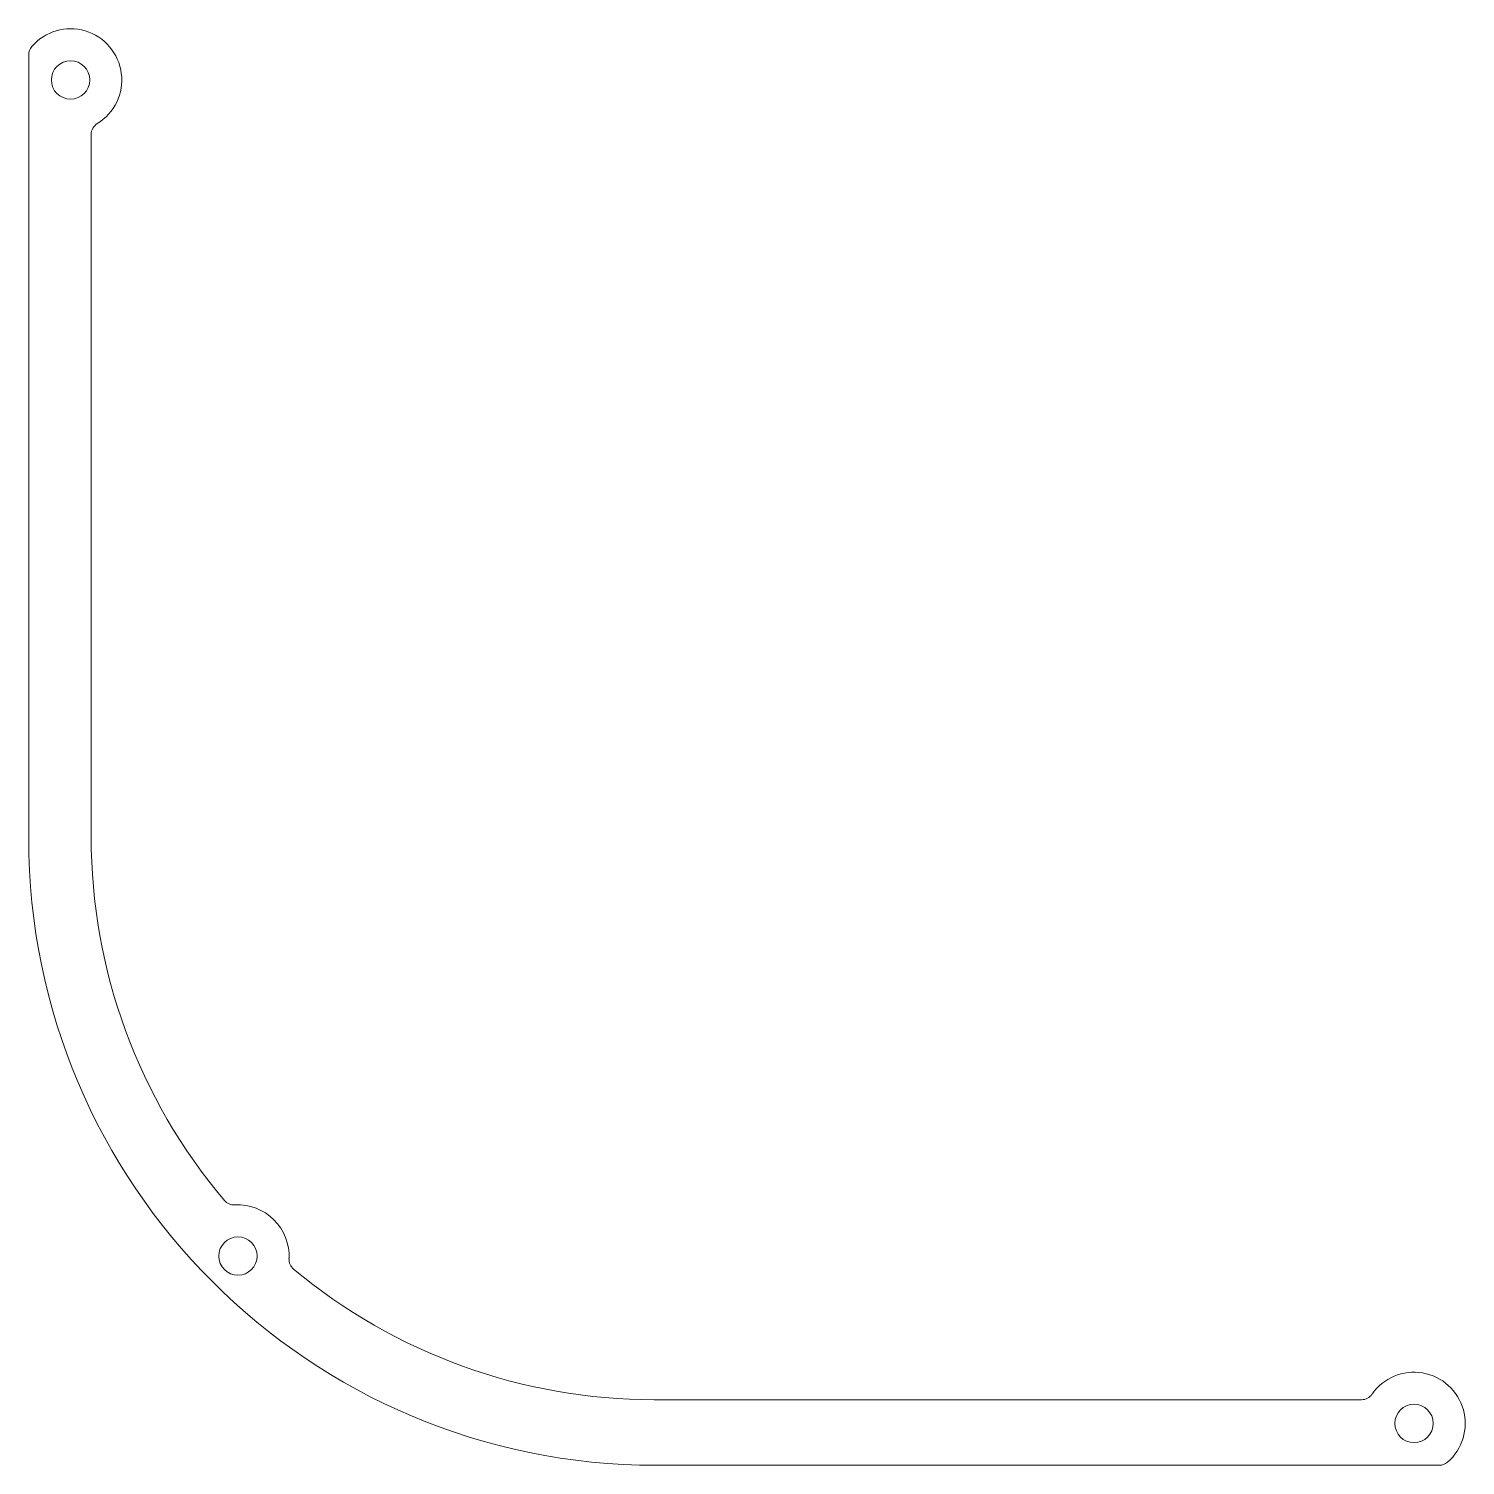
# Model space of a CAD drawing. Header units: millimetres. Extents: x 0 to 112, y 0 to 112.
import ezdxf

# ---------------------------------------------------------------- set-up
doc = ezdxf.new("R2010")
doc.units = ezdxf.units.MM
doc.layers.add('1', color=7, linetype='Continuous', true_color=0xffffff)

msp = doc.modelspace()

# ---------------------------------------------------------------- linework, layer by layer
at = {"layer": '1', "color": 30, "linetype": 'Continuous', "lineweight": 13}
for p, q in [((0, 110.23), (0, 49)), ((0, 110.23), (0, 49)), ((4.88, 49.12), (4.88, 104)), ((4.88, 49.12), (4.88, 104)), ((104.16, 5.12), (48.88, 5.12)), ((104.16, 5.12), (48.88, 5.12)), ((49, 0), (110.23, 0)), ((49, 0), (110.23, 0))]:
    msp.add_line(p, q, dxfattribs=at)
for centre in [(3.27, 108.27), (3.27, 108.27), (16.35, 16.35), (16.35, 16.35), (108.27, 3.27), (108.27, 3.27)]:
    msp.add_circle(centre, 1.5, dxfattribs=at)
for centre, radius, start, end in [((3.27, 108.27), 4, 301.3994, 139.2443), ((3.27, 108.27), 4, 301.3994, 139.2443), ((1, 110.23), 1, 139.2443, 180), ((1, 110.23), 1, 139.2443, 180), ((5.88, 104), 1, 121.3994, 180), ((5.88, 104), 1, 121.3994, 180), ((49, 49), 49, 180, 270), ((49, 49), 49, 180, 270), ((48.88, 49.12), 44, 180, 220.2483), ((48.88, 49.12), 44, 180, 220.2483), ((16.06, 21.34), 1, 220.2483, 273.3358), ((16.06, 21.34), 1, 220.2483, 273.3358), ((16.35, 16.35), 4, 357.0941, 93.3358), ((16.35, 16.35), 4, 357.0941, 93.3358), ((21.34, 16.1), 1, 177.0941, 230.1816), ((21.34, 16.1), 1, 177.0941, 230.1816), ((48.88, 49.12), 44, 230.1816, 270), ((48.88, 49.12), 44, 230.1816, 270), ((108.27, 3.27), 4, 310.7557, 145.2498), ((108.27, 3.27), 4, 310.7557, 145.2498), ((104.16, 6.12), 1, 270, 325.2498), ((104.16, 6.12), 1, 270, 325.2498), ((110.23, 1), 1, 270, 310.7557), ((110.23, 1), 1, 270, 310.7557)]:
    msp.add_arc(centre, radius, start, end, dxfattribs=at)

doc.saveas('drawing.dxf')
